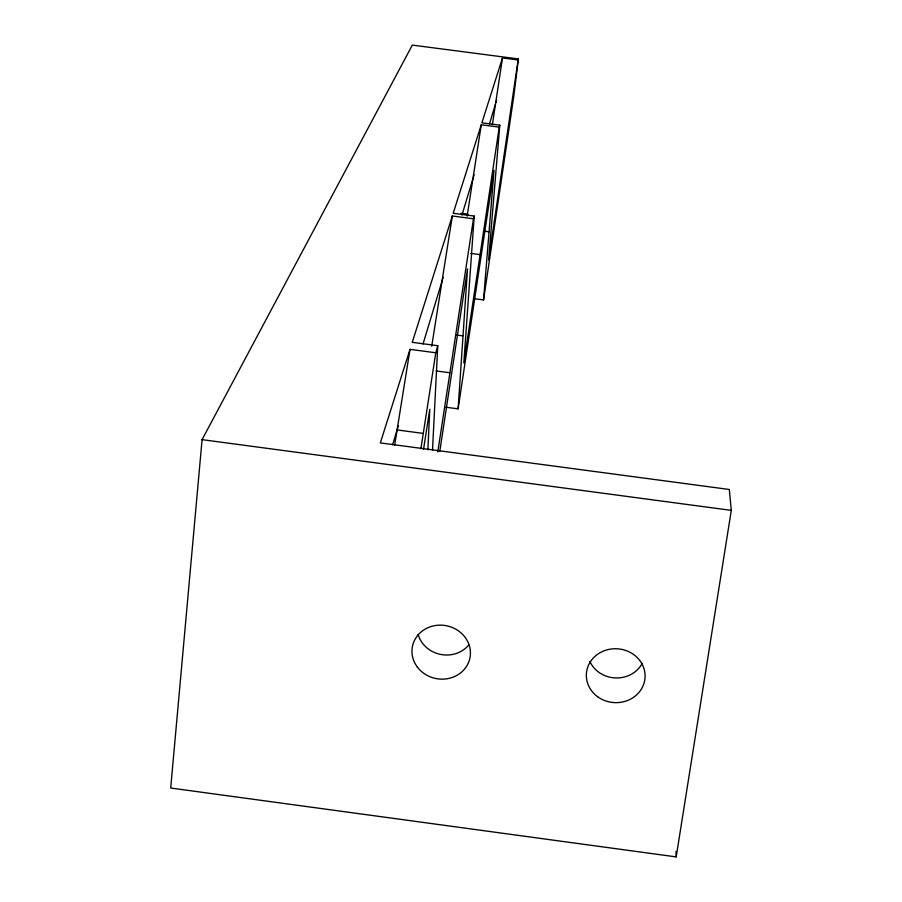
<?xml version="1.0" encoding="UTF-8"?>
<svg xmlns="http://www.w3.org/2000/svg" width="902" height="902" viewBox="0 0 902 902"><rect width="100%" height="100%" fill="white"/><g stroke="black" fill="none" stroke-linecap="round" stroke-linejoin="round"><path stroke-width="1.35" d="M427.886 449.794L429.78 409.26L423.523 449.478M432.52 449.861L437.763 345.714L412.248 342.332L452.33 215.995L473.471 218.78L474.226 216.074L453.187 213.3L481.273 124.78L499.246 127.137L499.787 125.175L481.893 122.83L502.482 57.931L518.131 59.972L518.413 58.946L412.327 45.1L202.082 439.646L170.703 788.032L676.184 856.9L731.297 510.374L729.301 489.482L380.328 442.905L410.015 349.356L435.779 352.772L437.763 345.714M445.983 407.242L458.103 408.854L467.518 268.909L439.826 451.101M474.226 216.074L463.831 362.954L499.246 127.137M474.057 298.675L483.551 299.938L494.014 170.388L458.103 408.854M499.787 125.175L488.591 259.877L518.131 59.972M518.413 58.946L513.633 97.439L483.551 299.938M437.797 451.947L473.471 218.78M492.379 124.701L502.482 57.931M420.907 448.711L435.779 352.772M467.123 216.187L481.273 124.78M431.72 346.267L452.33 215.995M394.648 445.205L410.015 349.356M392.618 444.765L398.312 425.913M423.049 343.955L443.164 277.354M461.971 215.037L472.896 178.844M473.313 177.491L474.125 174.796M489.493 123.901L495.525 103.922M495.886 102.704L496.619 100.269M461.046 213.267L467.991 214.191M485.039 231.273L488.985 231.803M470.799 253.383L480.056 254.601M456.254 335.003L462.918 335.882M436.196 370.936L449.873 372.752M397.094 429.927L423.286 433.411M202.082 439.646L731.297 510.374M676.049 851.375L676.184 856.9M642.213 663.365A28.729 26.417 3.9 0 1 615.525 677.954A28.729 26.417 3.9 0 1 589.84 661.38M468.702 645.043A28.661 26.383 11 0 1 440.323 654.367A28.661 26.383 11 0 1 418.145 634.444M597.665 696.761A29.394 26.947 4 0 0 644.817 679.725A29.394 26.947 4 0 0 604.644 650.601A29.394 26.947 4 0 0 597.665 696.761M417.333 667.029A29.315 26.913 11 0 0 467.755 664.21A29.315 26.913 11 0 0 438.496 625.187A29.315 26.913 11 0 0 417.333 667.029"/></g></svg>
